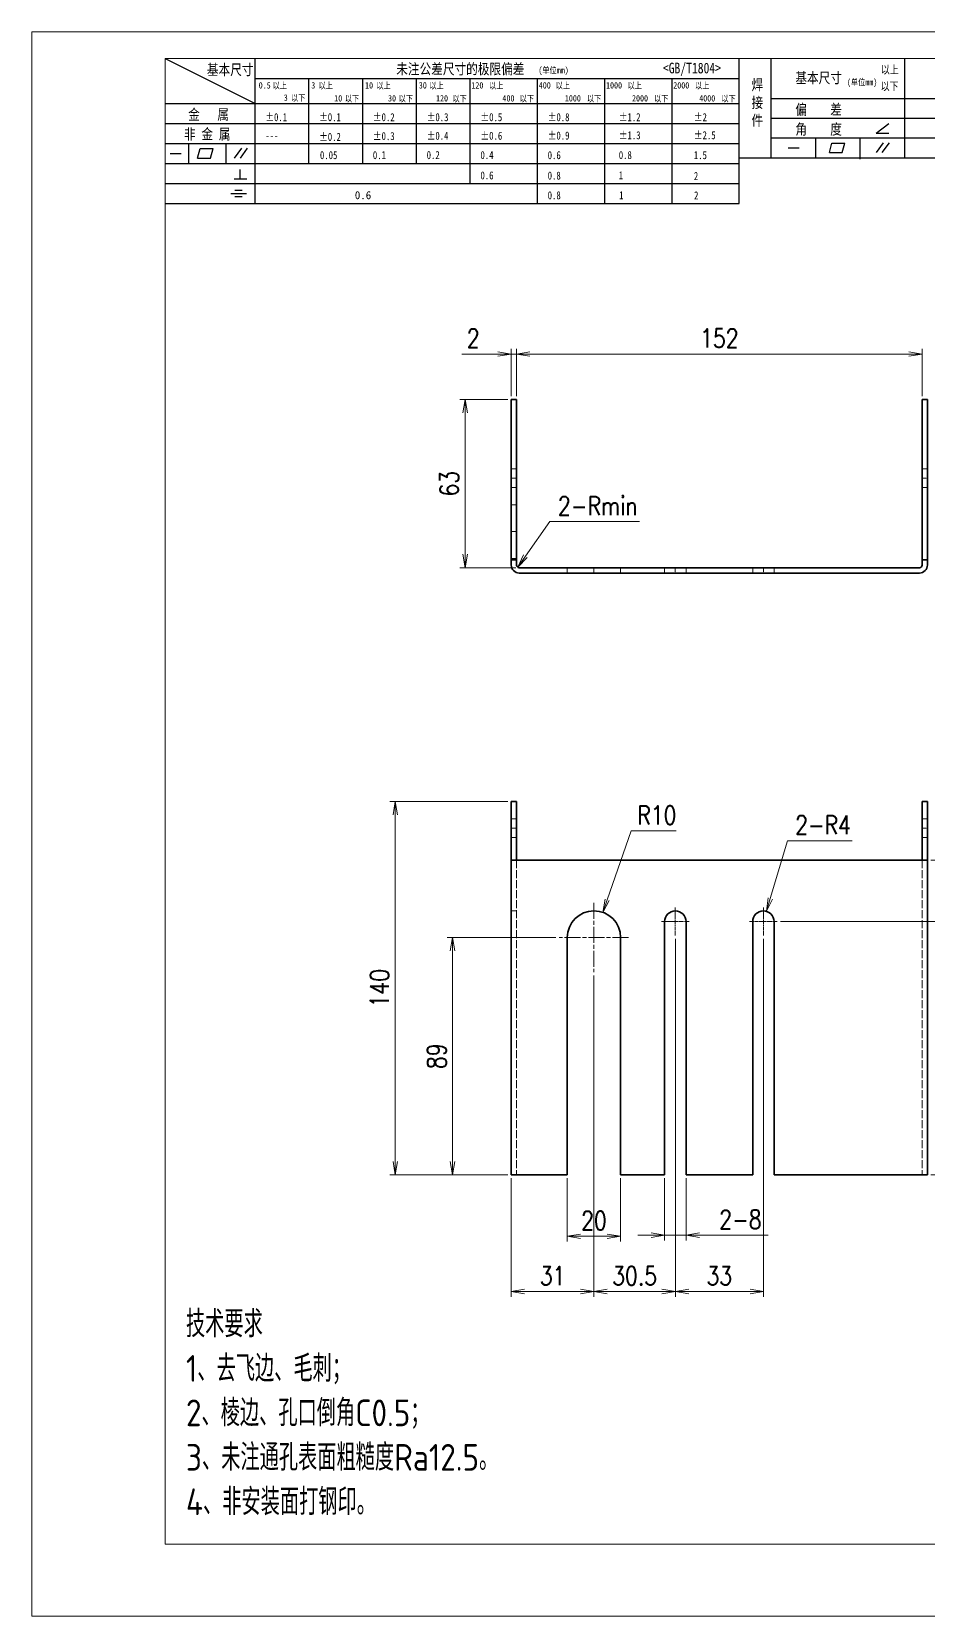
# Model space of a CAD drawing. Header units: inches. Extents: x 269 to 10986, y 1043 to 4337.
# Drawn here: x 7336 to 7672, y 2402 to 2996 of the extents above; entities that cross this region are included whole.
import ezdxf

# ---------------------------------------------------------------- set-up
doc = ezdxf.new("R2010")
doc.units = ezdxf.units.IN
doc.header["$MEASUREMENT"] = 0
doc.linetypes.add('AM_ISO02W050x2', pattern=[3.75, 3, -0.75])
doc.linetypes.add('AM_ISO08W050x2', pattern=[9, 6, -0.75, 1.5, -0.75])
for name, color, linetype, lineweight in [('中心线', 2, 'AM_ISO08W050x2', 18), ('图框', 7, 'Continuous', 18), ('标注线', 3, 'Continuous', 18), ('粗实线', 7, 'Continuous', 35), ('虚线', 1, 'AM_ISO02W050x2', 18)]:
    doc.layers.add(name, color=color, linetype=linetype, lineweight=lineweight)
doc.layers.add('图\\M+19E79\\M+195B6\\M+18E9A', color=7, linetype='Continuous')
doc.layers.add('打印', color=7, linetype='Continuous', lineweight=15, plot=False)
doc.layers.add('打印-禁用', color=7, linetype='Continuous', lineweight=15, plot=False)
doc.styles.add('DIM', font='romans.shx', dxfattribs={"width": 0.8, "bigfont": 'bigfont.shx'})
doc.styles.add('国标', font='simfang.ttf', dxfattribs={"width": 0.8})
doc.styles.add('机械长仿宋', font='gbenor.shx', dxfattribs={"height": 1, "bigfont": 'gbcbig.shx'})
doc.dimstyles.new('XR 1-2$0', dxfattribs={"dimscale": 2, "dimtxt": 3.5, "dimasz": 2.5, "dimexe": 1, "dimexo": 0.625, "dimgap": 1.2, "dimtad": 1, "dimdsep": 46, "dimtxsty": 'DIM', "dimblk": 'OPEN', "dimcen": 0, "dimclrd": 8, "dimclre": 8, "dimclrt": 2, "dimazin": 2, "dimtfac": 0.5, "dimtmove": 0, "dimatfit": 3, "dimldrblk": 'OPEN', "dimfxl": 0, "dimtolj": 2, "dimlwd": 13, "dimlwe": 13, "dimarcsym": 0})
doc.dimstyles.new('XR 1-2$4', dxfattribs={"dimscale": 2, "dimtxt": 3.5, "dimasz": 2.5, "dimexe": 1, "dimexo": 0.625, "dimgap": 1.2, "dimtad": 1, "dimtoh": 1, "dimdsep": 46, "dimtxsty": 'DIM', "dimblk": 'OPEN', "dimcen": 0, "dimclrd": 8, "dimclre": 8, "dimclrt": 2, "dimazin": 2, "dimtfac": 0.5, "dimtofl": 0, "dimtmove": 0, "dimatfit": 3, "dimldrblk": 'OPEN', "dimfxl": 0, "dimtolj": 2, "dimlwd": 18, "dimlwe": 18, "dimarcsym": 0})

# ---------------------------------------------------------------- blocks, each defined once
blk = doc.blocks.new('GZDEH零件A3图框V01版')
at = {"layer": '图\\M+19E79\\M+195B6\\M+18E9A', "color": 9}
for p, q in [((2882.49, -1554.46), (2899.37, -1562.92)), ((2899.37, -1581.67), (2899.37, -1554.46)), ((2990.09, -1581.67), (2990.09, -1554.46)), ((2996.09, -1573.08), (2996.09, -1554.46)), ((3021.09, -1561.98), (3021.09, -1554.46)), ((2899.37, -1558.24), (2990.09, -1558.24)), ((2909.45, -1574.17), (2909.45, -1558.24)), ((2919.53, -1574.17), (2919.53, -1558.24)), ((2929.61, -1574.17), (2929.61, -1558.24)), ((2939.69, -1577.92), (2939.69, -1558.24)), ((2952.29, -1581.67), (2952.29, -1558.24)), ((2964.89, -1581.67), (2964.89, -1558.24)), ((2977.49, -1581.67), (2977.49, -1558.24)), ((2996.09, -1561.98), (3113.09, -1561.98)), ((3021.09, -1573.08), (3021.09, -1561.98)), ((2882.49, -1562.92), (2990.09, -1562.92)), ((2882.49, -1566.67), (2990.09, -1566.67)), ((2996.09, -1565.68), (3113.09, -1565.68)), ((3015.75, -1568.51), (3018.15, -1566.66)), ((2882.49, -1570.42), (2990.09, -1570.42)), ((2886.92, -1574.12), (2886.92, -1570.42)), ((2893.91, -1574.12), (2893.91, -1570.42)), ((2996.09, -1569.38), (3113.09, -1569.38)), ((3004.42, -1573.08), (3004.42, -1569.38)), ((3006.97, -1572.12), (3007.45, -1570.33)), ((3007.45, -1570.33), (3009.86, -1570.33)), ((3009.39, -1572.12), (3009.86, -1570.33)), ((3012.75, -1573.08), (3012.75, -1569.38)), ((3015.75, -1568.51), (3018.15, -1568.51)), ((3015.81, -1572.12), (3017.15, -1570.26)), ((3016.89, -1572.12), (3018.23, -1570.26)), ((2883.43, -1572.27), (2885.49, -1572.27)), ((2888.59, -1573.16), (2889.07, -1571.37)), ((2888.59, -1573.16), (2891, -1573.16)), ((2889.07, -1571.37), (2891.48, -1571.37)), ((2891, -1573.16), (2891.48, -1571.37)), ((2895.52, -1573.16), (2896.85, -1571.3)), ((2896.6, -1573.16), (2897.94, -1571.3)), ((2990.09, -1573.08), (3113.09, -1573.08)), ((2999.26, -1571.23), (3001.32, -1571.23)), ((3006.97, -1572.12), (3009.39, -1572.12)), ((3012.75, -1573.33), (3012.75, -1573.08)), ((2882.49, -1574.17), (2990.09, -1574.17)), ((2895.42, -1577.05), (2897.81, -1577.05)), ((2896.58, -1577.05), (2896.58, -1575.28)), ((2882.49, -1577.92), (2990.09, -1577.92)), ((2894.79, -1579.77), (2897.77, -1579.77)), ((2895.57, -1579.17), (2896.92, -1579.17)), ((2882.49, -1581.67), (2990.09, -1581.67)), ((2895.57, -1580.37), (2896.93, -1580.37))]:
    blk.add_line(p, q, dxfattribs=at)
at = {"layer": '图框', "linetype": 'Continuous'}
for p, q in [((2882.49, -1554.46), (2882.49, -1832.96)), ((3272.49, -1554.46), (2882.49, -1554.46)), ((2882.49, -1832.96), (3272.49, -1832.96))]:
    blk.add_line(p, q, dxfattribs=at)
at = {"layer": '打印-禁用', "linetype": 'Continuous'}
for p, q in [((2857.49, -1549.46), (2857.49, -1846.46)), ((3277.49, -1549.46), (2857.49, -1549.46)), ((2857.49, -1846.46), (3277.49, -1846.46))]:
    blk.add_line(p, q, dxfattribs=at)
at = {"layer": '图\\M+19E79\\M+195B6\\M+18E9A', "color": 9, "style": '国标', "width": 0.8}
for s, height, p in [('基本尺寸', 2, (2890.33, -1557.58)), ('未注公差尺寸的极限偏差', 2, (2925.81, -1557.44)), ('<GB/T1804>', 2, (2975.78, -1557.27)), ('以上', 1.5, (3016.64, -1557.33)), ('30', 1.2, (2930.04, -1560.11)), ('基本尺寸', 2, (3000.6, -1559.1)), ('以下', 1.5, (3016.58, -1560.43)), ('金   属', 2, (2886.82, -1565.98)), ('±0.1', 1.5, (2901.27, -1566.23)), ('±0.1', 1.5, (2911.35, -1566.23)), ('±0.2', 1.5, (2921.43, -1566.23)), ('±0.3', 1.5, (2931.51, -1566.23)), ('±0.5', 1.5, (2941.59, -1566.23)), ('±0.8', 1.5, (2954.19, -1566.23)), ('±1.2', 1.5, (2967.51, -1566.23)), ('±2', 1.5, (2981.58, -1566.23)), ('偏    差', 2, (3000.6, -1565.04)), ('非 金 属', 2, (2886.02, -1569.65)), ('±0.3', 1.5, (2921.43, -1569.77)), ('±0.4', 1.5, (2931.51, -1569.71)), ('±0.6', 1.5, (2941.59, -1569.71)), ('±0.9', 1.5, (2954.19, -1569.68)), ('±1.3', 1.5, (2967.51, -1569.62)), ('±2.5', 1.5, (2981.58, -1569.61)), ('角    度', 2, (3000.6, -1568.74)), ('---', 1.5, (2901.27, -1569.65)), ('±0.2', 1.5, (2911.35, -1569.92)), ('0.1', 1.5, (2921.43, -1573.34)), ('0.2', 1.5, (2931.51, -1573.33)), ('0.4', 1.5, (2941.59, -1573.33)), ('0.6', 1.5, (2954.19, -1573.35)), ('0.8', 1.5, (2967.51, -1573.33)), ('1.5', 1.5, (2981.58, -1573.34)), ('0.6', 1.5, (2941.59, -1577.14)), ('0.8', 1.5, (2954.19, -1577.17)), ('1', 1.5, (2967.51, -1577.12)), ('2', 1.5, (2981.58, -1577.26)), ('0.8', 1.5, (2954.19, -1580.87)), ('1', 1.5, (2967.59, -1580.86)), ('2', 1.5, (2981.62, -1580.89))]:
    blk.add_text(s, height=height, dxfattribs=at).set_placement(p)
at = {"layer": '图\\M+19E79\\M+195B6\\M+18E9A', "color": 9, "lineweight": 15, "style": '国标', "width": 0.8}
for s, p in [('(单位mm)', (2952.44, -1557.27)), ('0.5', (2900.03, -1560.11)), ('以上', (2902.64, -1560.16)), ('3', (2909.88, -1560.11)), ('以上', (2911.25, -1560.16)), ('10', (2919.96, -1560.11)), ('以上', (2922.09, -1560.16)), ('以上', (2932.02, -1560.16)), ('120', (2939.88, -1560.11)), ('以上', (2943.21, -1560.16)), ('400', (2952.52, -1560.11)), ('以上', (2955.68, -1560.16)), ('1000', (2965.12, -1560.11)), ('以上', (2969.16, -1560.16)), ('2000', (2977.72, -1560.11)), ('以上', (2981.8, -1560.16)), ('(单位mm)', (3010.27, -1559.51)), ('3', (2904.73, -1562.41)), ('以下', (2906.1, -1562.46)), ('10', (2914.19, -1562.54)), ('以下', (2916.18, -1562.59)), ('30', (2924.27, -1562.54)), ('以下', (2926.26, -1562.59)), ('120', (2933.26, -1562.54)), ('以下', (2936.34, -1562.59)), ('400', (2945.7, -1562.54)), ('以下', (2948.94, -1562.59)), ('1000', (2957.41, -1562.54)), ('以下', (2961.54, -1562.59)), ('2000', (2969.99, -1562.54)), ('以下', (2974.14, -1562.59)), ('4000', (2982.59, -1562.54)), ('以下', (2986.74, -1562.59))]:
    blk.add_text(s, height=1.2, dxfattribs=at).set_placement(p)
at = {"layer": '图\\M+19E79\\M+195B6\\M+18E9A', "color": 9, "lineweight": 13, "style": '国标'}
blk.add_text('0.6', height=1.5, dxfattribs=at).set_placement((2918.05, -1580.85))
at = {"layer": '图\\M+19E79\\M+195B6\\M+18E9A', "color": 9, "style": '国标'}
for s, insert, char_height, width, attachment_point in [('焊\\P接\\P件', (2992.39, -1558.41), 2, 3.1877, 1), ('0.05', (2911.51, -1573.37), 1.5, 5.1982, 7)]:
    blk.add_mtext(s, dxfattribs=dict(at, insert=insert, char_height=char_height, width=width, attachment_point=attachment_point))
blk = doc.blocks.new('DEH A3')
at = {"layer": '图框'}
blk.add_blockref('GZDEH零件A3图框V01版', (-2857.49, 1846.46), dxfattribs=at)
blk = doc.blocks.new('_Open')
at = {"color": 0, "linetype": 'ByBlock', "lineweight": -2}
for p, q in [((-1, 0.17), (0, 0)), ((-1, -0.17), (0, 0)), ((0, 0), (-1, 0))]:
    blk.add_line(p, q, dxfattribs=at)
blk = doc.blocks.new('*D473')
at = {"layer": 'Defpoints', "color": 0, "transparency": 16777216}
for p in [(7669.71, 2875.64), (7517.71, 2858.56), (7669.71, 2858.56)]:
    blk.add_point(p, dxfattribs=at)
at = {"layer": '标注线', "color": 8, "lineweight": 13, "transparency": 16777216}
for p, q in [((7517.71, 2859.81), (7517.71, 2877.64)), ((7522.71, 2875.64), (7664.71, 2875.64)), ((7669.71, 2859.81), (7669.71, 2877.64))]:
    blk.add_line(p, q, dxfattribs=at)
at = {"layer": '标注线', "color": 8, "lineweight": 13, "transparency": 16777216, "xscale": 5, "yscale": 5, "zscale": 5, "rotation": 180}
blk.add_blockref('_Open', (7517.71, 2875.64), dxfattribs=at)
at = {"layer": '标注线', "color": 8, "lineweight": 13, "transparency": 16777216, "xscale": 5, "yscale": 5, "zscale": 5}
blk.add_blockref('_Open', (7669.71, 2875.64), dxfattribs=at)
at = {"layer": '标注线', "color": 2, "transparency": 16777216, "insert": (7593.71, 2881.54), "char_height": 7, "attachment_point": 5, "style": 'DIM'}
blk.add_mtext('\\A2;152', dxfattribs=at)
blk = doc.blocks.new('*D474')
at = {"layer": 'Defpoints', "color": 0, "transparency": 16777216}
for p in [(7517.71, 2875.64), (7515.71, 2858.56), (7517.71, 2858.56)]:
    blk.add_point(p, dxfattribs=at)
at = {"layer": '标注线', "color": 8, "lineweight": 13, "transparency": 16777216}
for p, q in [((7510.71, 2875.64), (7497.18, 2875.64)), ((7515.71, 2859.81), (7515.71, 2877.64)), ((7517.71, 2875.64), (7515.71, 2875.64)), ((7517.71, 2859.81), (7517.71, 2877.64)), ((7522.71, 2875.64), (7527.71, 2875.64))]:
    blk.add_line(p, q, dxfattribs=at)
at = {"layer": '标注线', "color": 8, "lineweight": 13, "transparency": 16777216, "xscale": 5, "yscale": 5, "zscale": 5}
blk.add_blockref('_Open', (7515.71, 2875.64), dxfattribs=at)
at = {"layer": '标注线', "color": 8, "lineweight": 13, "transparency": 16777216, "xscale": 5, "yscale": 5, "zscale": 5, "rotation": 180}
blk.add_blockref('_Open', (7517.71, 2875.64), dxfattribs=at)
at = {"layer": '标注线', "color": 2, "transparency": 16777216, "insert": (7501.44, 2881.54), "char_height": 7, "attachment_point": 5, "style": 'DIM'}
blk.add_mtext('\\A2;2', dxfattribs=at)
blk = doc.blocks.new('*D475')
at = {"layer": 'Defpoints', "color": 0, "transparency": 16777216}
for p in [(7498.4, 2858.56), (7515.71, 2858.56), (7518.71, 2795.56)]:
    blk.add_point(p, dxfattribs=at)
at = {"layer": '标注线', "color": 8, "lineweight": 13, "transparency": 16777216}
for p, q in [((7514.46, 2858.56), (7496.4, 2858.56)), ((7498.4, 2800.56), (7498.4, 2853.56)), ((7517.46, 2795.56), (7496.4, 2795.56))]:
    blk.add_line(p, q, dxfattribs=at)
at = {"layer": '标注线', "color": 8, "lineweight": 13, "transparency": 16777216, "xscale": 5, "yscale": 5, "zscale": 5}
for p, rotation in [((7498.4, 2858.56), 90), ((7498.4, 2795.56), 270)]:
    blk.add_blockref('_Open', p, dxfattribs=dict(at, rotation=rotation))
at = {"layer": '标注线', "color": 2, "transparency": 16777216, "insert": (7492.5, 2827.06), "char_height": 7, "attachment_point": 5, "rotation": 90, "style": 'DIM'}
blk.add_mtext('\\A2;63', dxfattribs=at)
blk = doc.blocks.new('*D476')
at = {"layer": 'Defpoints', "color": 0, "transparency": 16777216}
for p in [(7518.13, 2795.74), (7518.71, 2796.56)]:
    blk.add_point(p, dxfattribs=at)
at = {"layer": '标注线', "color": 8, "lineweight": 18, "transparency": 16777216}
for p, q in [((7530.12, 2812.84), (7521, 2799.83)), ((7563.72, 2812.84), (7530.12, 2812.84))]:
    blk.add_line(p, q, dxfattribs=at)
at = {"layer": '标注线', "color": 8, "lineweight": 18, "transparency": 16777216, "xscale": 5, "yscale": 5, "zscale": 5, "rotation": 234.9716493906782}
blk.add_blockref('_Open', (7518.13, 2795.74), dxfattribs=at)
at = {"layer": '标注线', "color": 2, "transparency": 16777216, "insert": (7548.12, 2818.74), "char_height": 7, "attachment_point": 5, "style": 'DIM'}
blk.add_mtext('\\A2;2-Rmin', dxfattribs=at)
blk = doc.blocks.new('*D477')
at = {"layer": 'Defpoints', "color": 0, "transparency": 16777216}
for p in [(7472.26, 2707.92), (7515.71, 2707.92), (7515.71, 2567.92)]:
    blk.add_point(p, dxfattribs=at)
at = {"layer": '标注线', "color": 8, "lineweight": 13, "transparency": 16777216}
for p, q in [((7514.46, 2707.92), (7470.26, 2707.92)), ((7472.26, 2572.92), (7472.26, 2702.92)), ((7514.46, 2567.92), (7470.26, 2567.92))]:
    blk.add_line(p, q, dxfattribs=at)
at = {"layer": '标注线', "color": 8, "lineweight": 13, "transparency": 16777216, "xscale": 5, "yscale": 5, "zscale": 5}
for p, rotation in [((7472.26, 2707.92), 90), ((7472.26, 2567.92), 270)]:
    blk.add_blockref('_Open', p, dxfattribs=dict(at, rotation=rotation))
at = {"layer": '标注线', "color": 2, "transparency": 16777216, "insert": (7466.36, 2637.92), "char_height": 7, "attachment_point": 5, "rotation": 90, "style": 'DIM'}
blk.add_mtext('\\A2;140', dxfattribs=at)
blk = doc.blocks.new('*D478')
at = {"layer": 'Defpoints', "color": 0, "transparency": 16777216}
for p in [(7533.71, 2656.92), (7493.69, 2567.92), (7514.46, 2567.92)]:
    blk.add_point(p, dxfattribs=at)
at = {"layer": '标注线', "color": 8, "lineweight": 13, "transparency": 16777216}
for p, q in [((7532.46, 2656.92), (7491.69, 2656.92)), ((7493.69, 2651.92), (7493.69, 2572.92)), ((7513.21, 2567.92), (7491.69, 2567.92))]:
    blk.add_line(p, q, dxfattribs=at)
at = {"layer": '标注线', "color": 8, "lineweight": 13, "transparency": 16777216, "xscale": 5, "yscale": 5, "zscale": 5}
for p, rotation in [((7493.69, 2656.92), 90), ((7493.69, 2567.92), 270)]:
    blk.add_blockref('_Open', p, dxfattribs=dict(at, rotation=rotation))
at = {"layer": '标注线', "color": 2, "transparency": 16777216, "insert": (7487.79, 2612.42), "char_height": 7, "attachment_point": 5, "rotation": 90, "style": 'DIM'}
blk.add_mtext('\\A2;89', dxfattribs=at)
blk = doc.blocks.new('*D479')
at = {"layer": 'Defpoints', "color": 0, "transparency": 16777216}
for p in [(7671.71, 2685.92), (7716.46, 2685.92), (7671.71, 2567.92)]:
    blk.add_point(p, dxfattribs=at)
at = {"layer": '标注线', "color": 8, "lineweight": 13, "transparency": 16777216}
for p, q in [((7672.96, 2685.92), (7718.46, 2685.92)), ((7716.46, 2572.92), (7716.46, 2680.92)), ((7672.96, 2567.92), (7718.46, 2567.92))]:
    blk.add_line(p, q, dxfattribs=at)
at = {"layer": '标注线', "color": 8, "lineweight": 13, "transparency": 16777216, "xscale": 5, "yscale": 5, "zscale": 5}
for p, rotation in [((7716.46, 2685.92), 90), ((7716.46, 2567.92), 270)]:
    blk.add_blockref('_Open', p, dxfattribs=dict(at, rotation=rotation))
at = {"layer": '标注线', "color": 2, "transparency": 16777216, "insert": (7710.56, 2626.92), "char_height": 7, "attachment_point": 5, "rotation": 90, "style": 'DIM'}
blk.add_mtext('\\A2;118', dxfattribs=at)
blk = doc.blocks.new('*D480')
at = {"layer": 'Defpoints', "color": 0, "transparency": 16777216}
for p in [(7615.41, 2662.92), (7672.96, 2567.92), (7695.98, 2567.92)]:
    blk.add_point(p, dxfattribs=at)
at = {"layer": '标注线', "color": 8, "lineweight": 13, "transparency": 16777216}
for p, q in [((7616.66, 2662.92), (7697.98, 2662.92)), ((7695.98, 2657.92), (7695.98, 2572.92)), ((7674.21, 2567.92), (7697.98, 2567.92))]:
    blk.add_line(p, q, dxfattribs=at)
at = {"layer": '标注线', "color": 8, "lineweight": 13, "transparency": 16777216, "xscale": 5, "yscale": 5, "zscale": 5}
for p, rotation in [((7695.98, 2662.92), 90), ((7695.98, 2567.92), 270)]:
    blk.add_blockref('_Open', p, dxfattribs=dict(at, rotation=rotation))
at = {"layer": '标注线', "color": 2, "transparency": 16777216, "insert": (7690.08, 2615.42), "char_height": 7, "attachment_point": 5, "rotation": 90, "style": 'DIM'}
blk.add_mtext('\\A2;95', dxfattribs=at)
blk = doc.blocks.new('*D481')
at = {"layer": 'Defpoints', "color": 0, "transparency": 16777216}
for p in [(7546.71, 2643.92), (7515.71, 2567.92), (7515.71, 2524.22)]:
    blk.add_point(p, dxfattribs=at)
at = {"layer": '标注线', "color": 8, "lineweight": 13, "transparency": 16777216}
for p, q in [((7546.71, 2642.67), (7546.71, 2522.22)), ((7515.71, 2566.67), (7515.71, 2522.22)), ((7541.71, 2524.22), (7520.71, 2524.22))]:
    blk.add_line(p, q, dxfattribs=at)
at = {"layer": '标注线', "color": 8, "lineweight": 13, "transparency": 16777216, "xscale": 5, "yscale": 5, "zscale": 5, "rotation": 180}
blk.add_blockref('_Open', (7515.71, 2524.22), dxfattribs=at)
at = {"layer": '标注线', "color": 8, "lineweight": 13, "transparency": 16777216, "xscale": 5, "yscale": 5, "zscale": 5}
blk.add_blockref('_Open', (7546.71, 2524.22), dxfattribs=at)
at = {"layer": '标注线', "color": 2, "transparency": 16777216, "insert": (7531.21, 2530.12), "char_height": 7, "attachment_point": 5, "style": 'DIM'}
blk.add_mtext('\\A2;31', dxfattribs=at)
blk = doc.blocks.new('*D482')
at = {"layer": 'Defpoints', "color": 0, "transparency": 16777216}
for p in [(7577.21, 2657.72), (7546.71, 2642.67), (7546.71, 2524.22)]:
    blk.add_point(p, dxfattribs=at)
at = {"layer": '标注线', "color": 8, "lineweight": 13, "transparency": 16777216}
for p, q in [((7577.21, 2656.47), (7577.21, 2522.22)), ((7546.71, 2641.42), (7546.71, 2522.22)), ((7572.21, 2524.22), (7551.71, 2524.22))]:
    blk.add_line(p, q, dxfattribs=at)
at = {"layer": '标注线', "color": 8, "lineweight": 13, "transparency": 16777216, "xscale": 5, "yscale": 5, "zscale": 5, "rotation": 180}
blk.add_blockref('_Open', (7546.71, 2524.22), dxfattribs=at)
at = {"layer": '标注线', "color": 8, "lineweight": 13, "transparency": 16777216, "xscale": 5, "yscale": 5, "zscale": 5}
blk.add_blockref('_Open', (7577.21, 2524.22), dxfattribs=at)
at = {"layer": '标注线', "color": 2, "transparency": 16777216, "insert": (7561.96, 2530.12), "char_height": 7, "attachment_point": 5, "style": 'DIM'}
blk.add_mtext('\\A2;30.5', dxfattribs=at)
blk = doc.blocks.new('*D483')
at = {"layer": 'Defpoints', "color": 0, "transparency": 16777216}
for p in [(7577.21, 2656.47), (7610.21, 2657.72), (7577.21, 2524.22)]:
    blk.add_point(p, dxfattribs=at)
at = {"layer": '标注线', "color": 8, "lineweight": 13, "transparency": 16777216}
for p, q in [((7577.21, 2655.22), (7577.21, 2522.22)), ((7610.21, 2656.47), (7610.21, 2522.22)), ((7605.21, 2524.22), (7582.21, 2524.22))]:
    blk.add_line(p, q, dxfattribs=at)
at = {"layer": '标注线', "color": 8, "lineweight": 13, "transparency": 16777216, "xscale": 5, "yscale": 5, "zscale": 5, "rotation": 180}
blk.add_blockref('_Open', (7577.21, 2524.22), dxfattribs=at)
at = {"layer": '标注线', "color": 8, "lineweight": 13, "transparency": 16777216, "xscale": 5, "yscale": 5, "zscale": 5}
blk.add_blockref('_Open', (7610.21, 2524.22), dxfattribs=at)
at = {"layer": '标注线', "color": 2, "transparency": 16777216, "insert": (7593.71, 2530.12), "char_height": 7, "attachment_point": 5, "style": 'DIM'}
blk.add_mtext('\\A2;33', dxfattribs=at)
blk = doc.blocks.new('*D484')
at = {"layer": 'Defpoints', "color": 0, "transparency": 16777216}
for p in [(7536.71, 2567.92), (7556.71, 2567.92), (7556.71, 2544.92)]:
    blk.add_point(p, dxfattribs=at)
at = {"layer": '标注线', "color": 8, "lineweight": 13, "transparency": 16777216}
for p, q in [((7536.71, 2566.67), (7536.71, 2542.92)), ((7556.71, 2566.67), (7556.71, 2542.92)), ((7541.71, 2544.92), (7551.71, 2544.92))]:
    blk.add_line(p, q, dxfattribs=at)
at = {"layer": '标注线', "color": 8, "lineweight": 13, "transparency": 16777216, "xscale": 5, "yscale": 5, "zscale": 5, "rotation": 180}
blk.add_blockref('_Open', (7536.71, 2544.92), dxfattribs=at)
at = {"layer": '标注线', "color": 8, "lineweight": 13, "transparency": 16777216, "xscale": 5, "yscale": 5, "zscale": 5}
blk.add_blockref('_Open', (7556.71, 2544.92), dxfattribs=at)
at = {"layer": '标注线', "color": 2, "transparency": 16777216, "insert": (7546.71, 2550.82), "char_height": 7, "attachment_point": 5, "style": 'DIM'}
blk.add_mtext('\\A2;20', dxfattribs=at)
blk = doc.blocks.new('*D485')
at = {"layer": 'Defpoints', "color": 0, "transparency": 16777216}
for p in [(7573.21, 2567.92), (7581.21, 2567.92), (7581.21, 2545.36)]:
    blk.add_point(p, dxfattribs=at)
at = {"layer": '标注线', "color": 8, "lineweight": 13, "transparency": 16777216}
for p, q in [((7573.21, 2566.67), (7573.21, 2543.36)), ((7581.21, 2566.67), (7581.21, 2543.36)), ((7568.21, 2545.36), (7563.21, 2545.36)), ((7573.21, 2545.36), (7581.21, 2545.36)), ((7586.21, 2545.36), (7612.01, 2545.36))]:
    blk.add_line(p, q, dxfattribs=at)
at = {"layer": '标注线', "color": 8, "lineweight": 13, "transparency": 16777216, "xscale": 5, "yscale": 5, "zscale": 5}
blk.add_blockref('_Open', (7573.21, 2545.36), dxfattribs=at)
at = {"layer": '标注线', "color": 8, "lineweight": 13, "transparency": 16777216, "xscale": 5, "yscale": 5, "zscale": 5, "rotation": 180}
blk.add_blockref('_Open', (7581.21, 2545.36), dxfattribs=at)
at = {"layer": '标注线', "color": 2, "transparency": 16777216, "insert": (7601.61, 2551.26), "char_height": 7, "attachment_point": 5, "style": 'DIM'}
blk.add_mtext('\\A2;{\\Fromans,bigfont|c134;2-}8', dxfattribs=at)
blk = doc.blocks.new('*D486')
at = {"layer": 'Defpoints', "color": 0, "transparency": 16777216}
for p in [(7610.21, 2662.92), (7611.35, 2666.75)]:
    blk.add_point(p, dxfattribs=at)
at = {"layer": '标注线', "color": 8, "lineweight": 18, "transparency": 16777216}
for p, q in [((7619.22, 2693.22), (7612.77, 2671.54)), ((7643.49, 2693.22), (7619.22, 2693.22))]:
    blk.add_line(p, q, dxfattribs=at)
at = {"layer": '标注线', "color": 8, "lineweight": 18, "transparency": 16777216, "xscale": 5, "yscale": 5, "zscale": 5, "rotation": 253.441983230086}
blk.add_blockref('_Open', (7611.35, 2666.75), dxfattribs=at)
at = {"layer": '标注线', "color": 2, "transparency": 16777216, "insert": (7632.55, 2699.12), "char_height": 7, "attachment_point": 5, "style": 'DIM'}
blk.add_mtext('\\A2;{\\Fromans,bigfont|c134;2-}R4', dxfattribs=at)
blk = doc.blocks.new('*D487')
at = {"layer": 'Defpoints', "color": 0, "transparency": 16777216}
for p in [(7550.01, 2666.35), (7546.71, 2656.92)]:
    blk.add_point(p, dxfattribs=at)
at = {"layer": '标注线', "color": 8, "lineweight": 18, "transparency": 16777216}
for p, q in [((7560.69, 2696.87), (7551.66, 2671.07)), ((7577.49, 2696.87), (7560.69, 2696.87))]:
    blk.add_line(p, q, dxfattribs=at)
at = {"layer": '标注线', "color": 8, "lineweight": 18, "transparency": 16777216, "xscale": 5, "yscale": 5, "zscale": 5, "rotation": 250.7164683866253}
blk.add_blockref('_Open', (7550.01, 2666.35), dxfattribs=at)
at = {"layer": '标注线', "color": 2, "transparency": 16777216, "insert": (7570.29, 2702.77), "char_height": 7, "attachment_point": 5, "style": 'DIM'}
blk.add_mtext('\\A2;R10', dxfattribs=at)

msp = doc.modelspace()

# ---------------------------------------------------------------- linework, layer by layer
at = {"layer": '中心线', "ltscale": 0.060015}
for p, q in [((7517.908, 2829.058), (7515.508, 2829.058)), ((7517.908, 2809.058), (7515.508, 2809.058)), ((7546.708, 2795.758), (7546.708, 2793.357)), ((7517.908, 2697.916), (7515.508, 2697.916)), ((7517.908, 2656.916), (7515.508, 2656.916))]:
    msp.add_line(p, q, dxfattribs=at)
at = {"layer": '中心线', "ltscale": 0.06}
for p, q in [((7669.508, 2829.058), (7671.908, 2829.058)), ((7577.208, 2793.358), (7577.208, 2795.758)), ((7610.208, 2793.358), (7610.208, 2795.758)), ((7669.508, 2697.916), (7671.908, 2697.916))]:
    msp.add_line(p, q, dxfattribs=at)
at = {"layer": '中心线'}
for p, q in [((7546.708, 2669.916), (7546.708, 2643.916)), ((7559.708, 2656.916), (7533.708, 2656.916))]:
    msp.add_line(p, q, dxfattribs=at)
at = {"layer": '中心线', "ltscale": 0.26}
for p, q in [((7577.208, 2668.116), (7577.208, 2657.716)), ((7610.208, 2668.116), (7610.208, 2657.716)), ((7582.408, 2662.916), (7572.008, 2662.916)), ((7615.408, 2662.916), (7605.008, 2662.916))]:
    msp.add_line(p, q, dxfattribs=at)
at = {"layer": '打印'}
msp.add_lwpolyline([(7335.971, 2996.472), (8175.971, 2996.472), (8175.971, 2402.472), (7335.971, 2402.472)], close=True, dxfattribs=at)
at = {"layer": '粗实线', "ltscale": 0.05}
for p, q in [((7515.708, 2858.558), (7517.708, 2858.558)), ((7669.708, 2858.558), (7671.708, 2858.558)), ((7517.708, 2798.558), (7515.708, 2798.558)), ((7515.708, 2796.558), (7515.708, 2798.558)), ((7517.708, 2796.558), (7517.708, 2798.558)), ((7669.708, 2796.558), (7669.708, 2798.558)), ((7671.708, 2798.558), (7669.708, 2798.558)), ((7671.708, 2796.558), (7671.708, 2798.558)), ((7517.708, 2707.916), (7515.708, 2707.916)), ((7671.708, 2707.916), (7669.708, 2707.916))]:
    msp.add_line(p, q, dxfattribs=at)
at = {"layer": '粗实线'}
for p, q in [((7515.708, 2798.558), (7515.708, 2858.558)), ((7517.708, 2858.558), (7517.708, 2798.558)), ((7669.708, 2798.558), (7669.708, 2858.558)), ((7671.708, 2858.558), (7671.708, 2798.558)), ((7518.708, 2795.558), (7668.708, 2795.558)), ((7518.708, 2793.558), (7668.708, 2793.558)), ((7515.708, 2707.916), (7515.708, 2685.916)), ((7517.708, 2707.916), (7517.708, 2685.916)), ((7669.708, 2707.916), (7669.708, 2685.916)), ((7671.708, 2707.916), (7671.708, 2685.916)), ((7515.708, 2567.916), (7515.708, 2685.916)), ((7518.708, 2685.916), (7668.708, 2685.916)), ((7671.708, 2685.916), (7671.708, 2567.916)), ((7573.208, 2567.916), (7573.208, 2662.916)), ((7581.208, 2567.916), (7581.208, 2662.916)), ((7606.208, 2567.916), (7606.208, 2662.916)), ((7614.208, 2567.916), (7614.208, 2662.916)), ((7536.708, 2567.916), (7536.708, 2656.916)), ((7556.708, 2656.916), (7556.708, 2567.916)), ((7606.208, 2567.916), (7581.208, 2567.916)), ((7668.708, 2567.916), (7614.208, 2567.916))]:
    msp.add_line(p, q, dxfattribs=at)
at = {"layer": '粗实线', "ltscale": 0.075}
for p, q in [((7518.708, 2685.916), (7515.708, 2685.916)), ((7671.708, 2685.916), (7668.708, 2685.916)), ((7518.708, 2567.916), (7515.708, 2567.916)), ((7671.708, 2567.916), (7668.708, 2567.916))]:
    msp.add_line(p, q, dxfattribs=at)
at = {"layer": '粗实线', "ltscale": 0.45}
msp.add_line((7536.708, 2567.916), (7518.708, 2567.916), dxfattribs=at)
at = {"layer": '粗实线', "ltscale": 0.4125}
msp.add_line((7573.208, 2567.916), (7556.708, 2567.916), dxfattribs=at)
at = {"layer": '粗实线'}
for centre, radius, start, end in [((7518.708, 2796.558), 3, 180, 270), ((7518.708, 2796.558), 1, 180, 270), ((7668.708, 2796.558), 1, 270, 360), ((7668.708, 2796.558), 3, 270, 360), ((7546.708, 2656.916), 10, 0, 180), ((7577.208, 2662.916), 4, 0, 180), ((7610.208, 2662.916), 4, 0, 180)]:
    msp.add_arc(centre, radius, start, end, dxfattribs=at)
at = {"layer": '虚线', "ltscale": 0.05}
for p, q in [((7517.708, 2832.558), (7515.708, 2832.558)), ((7669.708, 2832.558), (7671.708, 2832.558)), ((7517.708, 2825.558), (7515.708, 2825.558)), ((7669.708, 2825.558), (7671.708, 2825.558)), ((7515.708, 2819.058), (7517.708, 2819.058)), ((7515.708, 2799.058), (7517.708, 2799.058)), ((7536.708, 2793.558), (7536.708, 2795.558)), ((7556.708, 2793.558), (7556.708, 2795.558)), ((7573.208, 2793.558), (7573.208, 2795.558)), ((7581.208, 2795.558), (7581.208, 2793.558)), ((7606.208, 2793.558), (7606.208, 2795.558)), ((7614.208, 2793.558), (7614.208, 2795.558)), ((7517.708, 2701.416), (7515.708, 2701.416)), ((7669.708, 2701.416), (7671.708, 2701.416)), ((7517.708, 2694.416), (7515.708, 2694.416)), ((7669.708, 2694.416), (7671.708, 2694.416)), ((7517.708, 2666.916), (7515.708, 2666.916))]:
    msp.add_line(p, q, dxfattribs=at)
at = {"layer": '虚线'}
for p, q in [((7517.708, 2685.916), (7517.708, 2567.916)), ((7669.708, 2685.916), (7669.708, 2567.916))]:
    msp.add_line(p, q, dxfattribs=at)

# ---------------------------------------------------------------- block references
at = {"layer": '图框', "xscale": 2, "yscale": 2, "zscale": 2}
msp.add_blockref('DEH A3', (7335.971, 2402.472), dxfattribs=at)

# ---------------------------------------------------------------- texts
at = {"layer": '标注线', "color": 2, "insert": (7393.797, 2440.334), "char_height": 10, "width": 229.64922, "attachment_point": 7, "style": '机械长仿宋'}
msp.add_mtext('\\A2;技术要求\\P1、去飞边、毛刺；\\P2、棱边、孔口倒角C0.5；\\P3、未注通孔表面粗糙度Ra12.5。\\P4、非安装面打钢印。', dxfattribs=at)

# ---------------------------------------------------------------- dimensions: what is measured, and where the dimension line sits
at = {"layer": '标注线'}
dim = msp.add_linear_dim(base=(7517.708, 2875.637), p1=(7515.708, 2858.558), p2=(7517.708, 2858.558), dimstyle='XR 1-2$0', dxfattribs=at)
dim.commit()
dim.dimension.update_dxf_attribs({"geometry": '*D474', "text_midpoint": (7501.442, 2875.637), "dimtype": 160})
for base, p1, p2, picture, middle in [((7669.708, 2875.637), (7517.708, 2858.558), (7669.708, 2858.558), '*D473', (7593.708, 2881.537)), ((7546.708, 2524.223), (7577.208, 2657.716), (7546.708, 2642.666), '*D482', (7561.958, 2530.123)), ((7577.208, 2524.223), (7610.208, 2657.716), (7577.208, 2656.466), '*D483', (7593.708, 2530.123)), ((7515.708, 2524.223), (7546.708, 2643.916), (7515.708, 2567.916), '*D481', (7531.208, 2530.123)), ((7556.708, 2544.92), (7536.708, 2567.916), (7556.708, 2567.916), '*D484', (7546.708, 2550.82))]:
    dim = msp.add_linear_dim(base=base, p1=p1, p2=p2, dimstyle='XR 1-2$0', dxfattribs=at)
    dim.commit()
    dim.dimension.update_dxf_attribs({"geometry": picture, "text_midpoint": middle})
for base, p1, p2, picture, middle in [((7498.403, 2858.558), (7518.708, 2795.558), (7515.708, 2858.558), '*D475', (7492.503, 2827.058)), ((7472.261, 2707.916), (7515.708, 2567.916), (7515.708, 2707.916), '*D477', (7466.361, 2637.916)), ((7716.458, 2685.916), (7671.708, 2567.916), (7671.708, 2685.916), '*D479', (7710.558, 2626.916)), ((7695.982, 2567.916), (7615.408, 2662.916), (7672.958, 2567.916), '*D480', (7690.082, 2615.416)), ((7493.69, 2567.916), (7533.708, 2656.916), (7514.458, 2567.916), '*D478', (7487.79, 2612.416))]:
    dim = msp.add_linear_dim(base=base, p1=p1, p2=p2, angle=90, dimstyle='XR 1-2$0', dxfattribs=at)
    dim.commit()
    dim.dimension.update_dxf_attribs({"geometry": picture, "text_midpoint": middle})
dim = msp.add_radius_dim(center=(7518.708, 2796.558), mpoint=(7518.134, 2795.739), text='2-Rmin', dimstyle='XR 1-2$4', override={"dimtmove": 1}, dxfattribs=at)
dim.commit()
dim.dimension.update_dxf_attribs({"geometry": '*D476', "text_midpoint": (7530.12, 2812.838), "dimtype": 164})
dim = msp.add_radius_dim(center=(7546.708, 2656.916), mpoint=(7550.011, 2666.355), dimstyle='XR 1-2$4', dxfattribs=at)
dim.commit()
dim.dimension.update_dxf_attribs({"geometry": '*D487', "text_midpoint": (7570.287, 2696.869), "dimtype": 164})
dim = msp.add_radius_dim(center=(7610.208, 2662.916), mpoint=(7611.348, 2666.75), text='{\\Fromans,bigfont|c134;2-}<>', dimstyle='XR 1-2$4', dxfattribs=at)
dim.commit()
dim.dimension.update_dxf_attribs({"geometry": '*D486', "text_midpoint": (7632.552, 2693.223), "dimtype": 164})
dim = msp.add_linear_dim(base=(7581.208, 2545.355), p1=(7573.208, 2567.916), p2=(7581.208, 2567.916), text='{\\Fromans,bigfont|c134;2-}<>', dimstyle='XR 1-2$0', dxfattribs=at)
dim.commit()
dim.dimension.update_dxf_attribs({"geometry": '*D485', "text_midpoint": (7601.608, 2551.255)})

doc.saveas('drawing.dxf')
